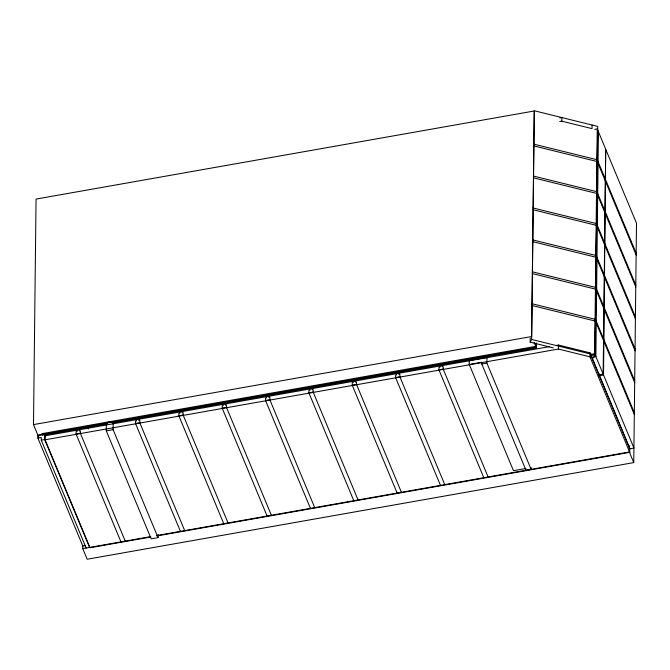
<?xml version="1.0" encoding="UTF-8"?>
<svg xmlns="http://www.w3.org/2000/svg" width="670" height="670" viewBox="0 0 670 670"><rect width="100%" height="100%" fill="white"/><g stroke="black" fill="none" stroke-linecap="round" stroke-linejoin="round"><path stroke-width="1" d="M33.5 424.604L36.054 199.074L534.208 110.994L531.653 336.533L33.5 424.604L38.718 437.2M85.383 545.598L82.82 546.05L37.88 438.096L37.905 435.433L44.756 434.227L45.552 436.153M86.212 548.102L41.272 440.148L41.297 437.485L37.88 438.096M89.629 547.499L44.689 439.545L44.756 434.227M150.784 537.013L90.015 547.759L45.074 439.805L45.116 435.81L549.232 346.683M120.994 541.955L76.062 434.001L76.087 431.555L77.084 431.38L77.1 429.83L79.387 429.428L79.37 430.978L80.367 430.802L80.333 433.239L125.273 541.201M594.734 129.352L597.238 128.908L636.5 223.227L633.753 462.602L87.175 559.232L82.753 548.63L82.795 545.489M88.314 428.917L88.34 426.832M158.078 534.543L158.045 537.616L151.194 538.822L106.262 430.869L106.354 422.67L113.197 421.455L114.001 423.39M158.045 537.616L113.104 429.663L113.197 421.455M180.448 531.444L135.516 423.482L135.541 421.045L136.538 420.869L136.554 419.32L138.841 418.918L138.824 420.467L139.821 420.291L139.787 422.728L184.727 530.682M223.797 523.781L178.857 415.819L178.882 413.382L179.878 413.206L179.903 411.656L182.181 411.254L182.165 412.804L183.161 412.628L183.136 415.065L228.068 523.019M267.137 516.118L222.197 408.164L222.231 405.719L223.227 405.543L223.244 403.993L225.522 403.591L225.505 405.141L226.502 404.965L226.477 407.402L271.417 515.356M310.478 508.455L265.546 400.501L265.571 398.055L266.568 397.88L266.585 396.33L268.863 395.928L268.846 397.478L269.851 397.302L269.817 399.739L314.758 507.701M353.827 500.792L308.887 392.838L308.912 390.392L309.909 390.216L309.925 388.667L312.212 388.265L312.195 389.814L313.192 389.639L313.166 392.076L358.098 500.038M397.168 493.128L352.227 385.175L352.253 382.729L353.257 382.553L353.274 381.004L355.552 380.602L355.536 382.151L356.532 381.975L356.507 384.413L401.447 492.375M440.508 485.465L395.568 377.512L395.602 375.074L396.598 374.89L396.615 373.341L398.893 372.939L398.876 374.488L399.873 374.312L399.848 376.749L444.788 484.712M483.849 477.802L438.917 369.848L438.942 367.411L439.939 367.227L439.956 365.678L442.242 365.276L442.225 366.825L443.222 366.649L443.188 369.086L488.129 477.048M469.234 364.455L469.285 360.468L486.964 357.345L486.897 363.107L531.109 469.327L525.975 470.24L481.764 364.011L481.78 362.244L469.234 364.455L513.455 470.683L526 468.464M531.109 469.327L531.134 467.409M535.782 343.618L535.749 346.365L41.775 433.699L42.411 435.24L107.25 423.783M536.117 342.965L536.075 347.135L37.914 435.274M112.392 422.871L536.394 347.906L536.444 343.333M156.964 535.925L629.741 452.334L589.985 356.834L558.445 349.045L558.495 345.042L556.435 345.41M592.071 125.03L592.029 128.632L561.812 121.17L559.752 121.538M589.985 356.834L590.027 352.839L558.495 345.042M594.692 353.76L590.513 354.497L629.775 448.816L633.954 448.079L594.692 353.76L597.238 128.908M599.039 375.828L598.645 374.882L603.159 374.086L605.697 149.804L603.544 375.024L599.039 375.828L599.055 373.734M633.753 462.602L629.339 451.99L629.415 445.718M629.741 452.334L629.783 448.339L591.844 357.202M553.311 347.872L530.163 342.161L530.213 337.981M530.163 342.161L531.645 339.464L534.333 110.768L597.724 126.421L595.035 355.125L593.553 357.814L590.538 357.068M561.812 121.17L561.862 117.568L559.802 117.928M41.272 440.148L44.689 439.545M76.062 434.001L80.333 433.239M135.516 423.482L139.787 422.728M178.857 415.819L183.136 415.065M222.197 408.164L226.477 407.402M265.546 400.501L269.817 399.739M308.887 392.838L313.166 392.076M352.227 385.175L356.507 384.413M395.568 377.512L399.848 376.749M438.917 369.848L443.188 369.086M45.074 439.805L558.445 349.045M481.764 364.011L486.897 363.107M106.262 430.869L113.104 429.663M82.753 548.63L150.691 536.611M156.872 535.523L629.339 451.99M533.831 144.159L597.28 159.778L636.224 253.344M533.814 145.926L597.255 161.554L636.207 255.111M533.471 176.068L596.92 191.695L635.864 285.253M533.454 177.843L596.895 193.471L635.847 287.028M533.111 207.985L596.56 223.613L635.503 317.17M533.094 209.76L596.534 225.38L635.478 318.945M532.75 239.902L596.191 255.521L635.143 349.087M532.734 241.677L596.174 257.297L635.118 350.862M532.39 271.819L595.831 287.438L634.783 381.004M532.365 273.586L595.814 289.214L634.758 382.771M532.03 303.728L595.471 319.356L634.415 412.913M532.005 305.503L595.454 321.131L634.398 414.688M531.645 339.464L595.035 355.125M590.027 352.839L591.443 356.239M534.065 342.32L536.394 347.906M37.905 435.433L38.709 437.359M597.623 130.424L595.086 354.698L590.572 355.502L591.359 357.386L595.873 356.591L598.41 132.308L597.623 130.424"/></g></svg>
